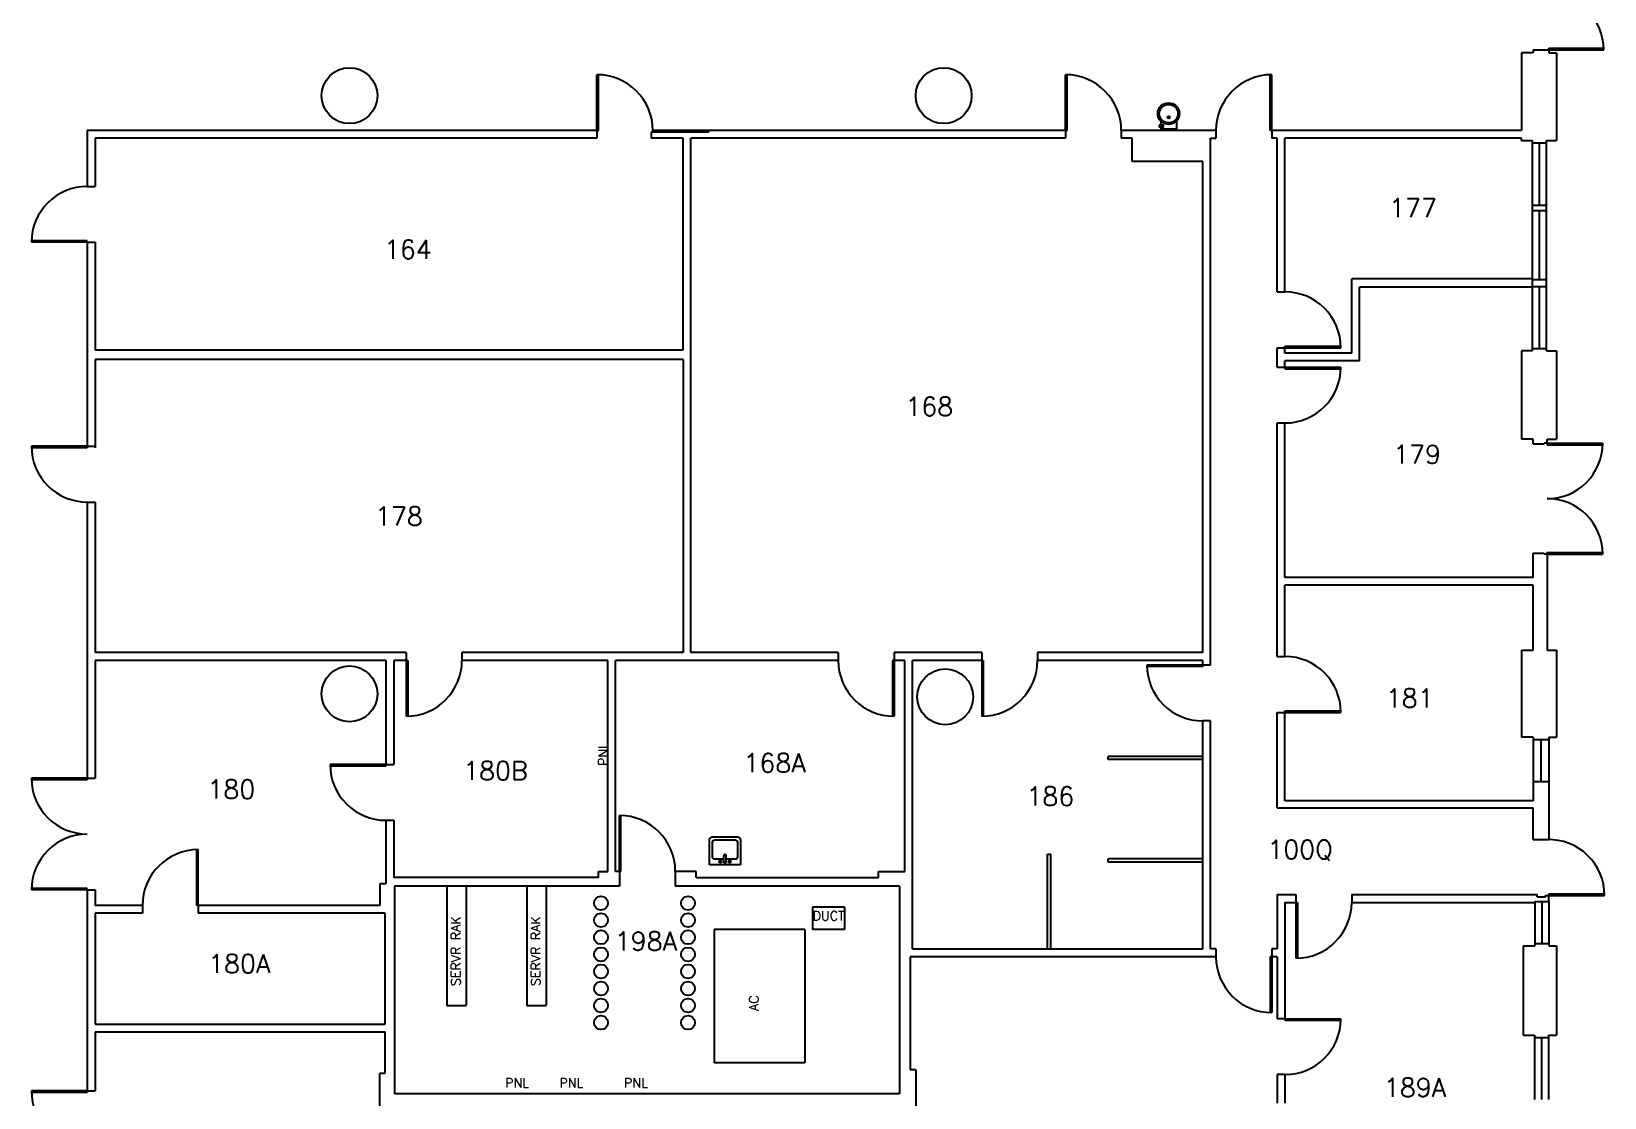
# Model space of a CAD drawing. Header units: inches. Extents: x -10292 to -5324, y 13582 to 17307.
# Drawn here: x -7120 to -6106, y 15179 to 15866 of the extents above; entities that cross this region are included whole.
import ezdxf
from ezdxf.enums import TextEntityAlignment as Align

# ---------------------------------------------------------------- set-up
doc = ezdxf.new("R2010")
doc.units = ezdxf.units.IN
doc.header["$MEASUREMENT"] = 0
doc.layers.get('0').update_dxf_attribs({"plot": 0})
for name, color, linetype in [('A-AREA-IDEN', 7, 'Continuous'), ('A-COLS', 1, 'Continuous'), ('A-DOOR', 3, 'Continuous'), ('A-EQPM', 9, 'Continuous'), ('A-FLOR-PFIX', 9, 'Continuous'), ('A-GLAZ', 5, 'Continuous'), ('A-WALL-FULL', 7, 'Continuous'), ('A-WALL-PRTN', 9, 'Continuous')]:
    doc.layers.add(name, color=color, linetype=linetype)
doc.layers.get('0').off()
doc.styles.add('SM_BLK_TEXT', font='TC-SIMP.SHX')
doc.styles.get("Standard").update_dxf_attribs({"font": 'romans.shx', "height": 12})

# ---------------------------------------------------------------- blocks, each defined once
blk = doc.blocks.new('SINKSQUARE')
at = {"layer": 'A-FLOR-PFIX'}
for p, q in [((-10, 0), (10, 0)), ((-0.8, -1.8), (-0.8, -5.8)), ((0.7, -1.8), (0.7, -5.8))]:
    blk.add_line(p, q, dxfattribs=at)
for points in [[(10, 0), (10, -16, -0.414214), (8, -18), (-8, -18, -0.414214), (-10, -16), (-10, 0)], [(0.7, -3.5), (6.5, -3.5, -0.414214), (8, -5), (8, -14.5, -0.414214), (6.5, -16), (-6.5, -16, -0.414214), (-8, -14.5), (-8, -5, -0.414214), (-6.5, -3.5), (-0.8, -3.5)]]:
    blk.add_lwpolyline(points, format="xyb", dxfattribs=at)
for centre in [(-3, -2), (3, -2)]:
    blk.add_circle(centre, 0.75, dxfattribs=at)
for centre, start, end in [((0, -1.8), 0, 180), ((0, -5.8), 180, 0)]:
    blk.add_arc(centre, 0.75, start, end, dxfattribs=at)
for tag, p in [('INFO_BLOCK_ID', (0, 0)), ('ROOM_NUMBER', (0, -9)), ('SM_DESCRIPTION', (0, -18)), ('COMMENT', (0, -36)), ('HEIGHT', (0, -27))]:
    blk.add_attdef(tag, text='', height=6).set_placement(p, align=Align.CENTER)
blk = doc.blocks.new('WATERFOUNTAIN')
at = {"layer": 'A-FLOR-PFIX'}
for p, q in [((-5, 5), (-5, 2.5)), ((-5, 1.3), (-5, 0)), ((5, 0), (-5, 0)), ((0.8, 7.6), (-0.7, 7.6)), ((0.1, 6.9), (0.1, 8.4)), ((5, 5), (5, 0))]:
    blk.add_line(p, q, dxfattribs=at)
blk.add_lwpolyline([(-6.1, 2.5), (-6.1, 1.3), (-3.3, 1.3), (-3.3, 2.5)], close=True, dxfattribs=at)
for centre, radius in [((0, 9.9), 7), ((0, 9.9), 6), ((-5.6, 1.9), 0.344), ((0.1, 7.6), 0.75)]:
    blk.add_circle(centre, radius, dxfattribs=at)
at = {"style": 'SM_BLK_TEXT'}
for tag, p in [('INFO_BLOCK_ID', (0, 0)), ('ROOM_NUMBER', (0, -9)), ('SM_DESCRIPTION', (0, -18)), ('COMMENT', (0, -36)), ('HEIGHT', (0, -27))]:
    blk.add_attdef(tag, text='', height=6, dxfattribs=at).set_placement(p, align=Align.CENTER)

msp = doc.modelspace()

# ---------------------------------------------------------------- linework, layer by layer
at = {"layer": 'A-COLS'}
for centre in [(-6914.8, 15824.3), (-6531.8, 15824.3), (-6914.8, 15438.7), (-6530.8, 15436.8)]:
    msp.add_circle(centre, 18, dxfattribs=at)
at = {"layer": 'A-DOOR'}
for p, q in [((-6141.8, 15853.8), (-6141.8, 15854.8)), ((-6141.8, 15854.8), (-6106.3, 15854.8)), ((-6141.8, 15853.8), (-6106.3, 15853.8)), ((-6755.3, 15801.8), (-6755.3, 15837.8)), ((-6754.3, 15801.8), (-6754.3, 15837.8)), ((-6453.3, 15801.8), (-6453.3, 15837.8)), ((-6452.3, 15801.8), (-6452.3, 15837.8)), ((-6321.3, 15801.8), (-6321.3, 15837.8)), ((-6320.3, 15801.8), (-6320.3, 15837.8)), ((-6755.3, 15801.8), (-6754.3, 15801.8)), ((-6683.3, 15801.8), (-6719.3, 15801.8)), ((-6719.3, 15801.8), (-6719.3, 15800.8)), ((-6683.3, 15800.8), (-6719.3, 15800.8)), ((-6683.3, 15801.8), (-6683.3, 15800.8)), ((-6453.3, 15801.8), (-6452.3, 15801.8)), ((-6320.3, 15801.8), (-6321.3, 15801.8)), ((-7083.8, 15730.8), (-7119.8, 15730.8)), ((-7083.8, 15729.8), (-7119.8, 15729.8)), ((-7083.8, 15729.8), (-7083.8, 15730.8)), ((-6311.8, 15661.8), (-6311.8, 15662.8)), ((-6311.8, 15662.8), (-6275.8, 15662.8)), ((-6311.8, 15661.8), (-6275.8, 15661.8)), ((-6311.8, 15649.3), (-6275.8, 15649.3)), ((-6311.8, 15649.3), (-6311.8, 15648.3)), ((-6311.8, 15648.3), (-6275.8, 15648.3)), ((-7083.8, 15598.3), (-7119.8, 15598.3)), ((-7083.8, 15597.3), (-7119.8, 15597.3)), ((-7083.8, 15598.3), (-7083.8, 15597.3)), ((-6142.8, 15600.3), (-6107.1, 15600.3)), ((-6142.8, 15600.3), (-6142.8, 15599.3)), ((-6142.8, 15599.3), (-6107.1, 15599.3)), ((-6142.8, 15528.8), (-6142.8, 15529.8)), ((-6142.8, 15529.8), (-6107.1, 15529.8)), ((-6142.8, 15528.8), (-6107.1, 15528.8)), ((-6878.3, 15460.3), (-6878.3, 15424.3)), ((-6878.3, 15460.3), (-6877.3, 15460.3)), ((-6877.3, 15460.3), (-6877.3, 15424.3)), ((-6563.8, 15460.3), (-6564.8, 15460.3)), ((-6564.8, 15460.3), (-6564.8, 15424.3)), ((-6563.8, 15460.3), (-6563.8, 15424.3)), ((-6507.3, 15460.3), (-6507.3, 15424.3)), ((-6507.3, 15460.3), (-6506.3, 15460.3)), ((-6506.3, 15460.3), (-6506.3, 15424.3)), ((-6364.8, 15457.3), (-6400.8, 15457.3)), ((-6364.8, 15456.3), (-6400.8, 15456.3)), ((-6364.8, 15457.3), (-6364.8, 15456.3)), ((-6311.8, 15426.8), (-6311.8, 15427.8)), ((-6311.8, 15427.8), (-6275.8, 15427.8)), ((-6311.8, 15426.8), (-6275.8, 15426.8)), ((-6891.3, 15393.2), (-6927.3, 15393.2)), ((-6891.3, 15393.2), (-6891.3, 15392.2)), ((-7083.8, 15384.3), (-7119.8, 15384.3)), ((-7083.8, 15383.3), (-7119.8, 15383.3)), ((-7083.8, 15384.3), (-7083.8, 15383.3)), ((-6891.3, 15392.2), (-6927.3, 15392.2)), ((-6740.8, 15324.3), (-6740.8, 15360.3)), ((-6739.8, 15324.3), (-6739.8, 15360.3)), ((-7013.3, 15302.3), (-7013.3, 15338.3)), ((-7012.3, 15302.3), (-7012.3, 15338.3)), ((-6740.8, 15324.3), (-6739.8, 15324.3)), ((-7083.8, 15313.3), (-7119.8, 15313.3)), ((-7083.8, 15312.3), (-7119.8, 15312.3)), ((-7083.8, 15312.3), (-7083.8, 15313.3)), ((-7012.3, 15302.3), (-7013.3, 15302.3)), ((-6304.8, 15304.3), (-6304.8, 15268.3)), ((-6304.8, 15304.3), (-6303.8, 15304.3)), ((-6303.8, 15304.3), (-6303.8, 15268.3)), ((-6141.8, 15308.8), (-6141.8, 15309.8)), ((-6141.8, 15309.8), (-6105.8, 15309.8)), ((-6141.8, 15308.8), (-6105.8, 15308.8)), ((-6320.3, 15269.3), (-6321.3, 15269.3)), ((-6321.3, 15269.3), (-6321.3, 15233.3)), ((-6320.3, 15269.3), (-6320.3, 15233.3)), ((-6311.8, 15229.3), (-6275.8, 15229.3)), ((-6311.8, 15229.3), (-6311.8, 15228.3)), ((-6311.8, 15228.3), (-6275.8, 15228.3)), ((-7083.8, 15182.8), (-7119.8, 15182.8)), ((-7083.8, 15181.8), (-7119.8, 15181.8)), ((-7083.8, 15182.8), (-7083.8, 15181.8))]:
    msp.add_line(p, q, dxfattribs=at)
for centre, radius, start, end in [((-6141.8, 15853.8), 35.5, 0, 90), ((-6755.3, 15801.8), 36, 0, 90), ((-6453.3, 15801.8), 36, 0, 90), ((-6320.3, 15801.8), 36, 90, 180), ((-7083.8, 15729.8), 36, 90, 180), ((-6311.8, 15661.8), 36, 0, 90), ((-6311.8, 15649.3), 36, 270, 0), ((-7083.8, 15598.3), 36, 180, 270), ((-6142.8, 15600.3), 35.8, 270, 0), ((-6142.8, 15528.8), 35.8, 0, 90), ((-6878.3, 15460.3), 36, 270, 0), ((-6563.8, 15460.3), 36, 180, 270), ((-6507.3, 15460.3), 36, 270, 0), ((-6364.8, 15457.3), 36, 180, 270), ((-6311.8, 15426.8), 36, 0, 90), ((-6891.3, 15393.2), 36, 180, 270), ((-7083.8, 15384.3), 36, 180, 270), ((-6740.8, 15324.3), 36, 0, 90), ((-7083.8, 15312.3), 36, 90, 180), ((-6141.8, 15308.8), 36, 0, 91.5918), ((-7012.3, 15302.3), 36, 90, 180), ((-6304.8, 15304.3), 36, 270, 0), ((-6320.3, 15269.3), 36, 180, 270), ((-6311.8, 15229.3), 36, 270, 0), ((-7083.8, 15182.8), 36, 180, 270)]:
    msp.add_arc(centre, radius, start, end, dxfattribs=at)
at = {"layer": 'A-EQPM'}
for p, q in [((-6852, 15314.8), (-6852, 15237.8)), ((-6839.5, 15314.8), (-6839.5, 15237.8)), ((-6800.5, 15314.8), (-6800.5, 15237.8)), ((-6788, 15314.8), (-6788, 15237.8)), ((-6595.8, 15301.3), (-6616.3, 15301.3)), ((-6616.3, 15301.3), (-6616.3, 15286.8)), ((-6595.8, 15301.3), (-6595.8, 15286.8)), ((-6679.8, 15286.8), (-6679.8, 15200.8)), ((-6621.3, 15286.8), (-6679.8, 15286.8)), ((-6621.3, 15286.8), (-6621.3, 15200.8)), ((-6595.8, 15286.8), (-6616.3, 15286.8)), ((-6852, 15237.8), (-6839.5, 15237.8)), ((-6800.5, 15237.8), (-6788, 15237.8)), ((-6621.3, 15200.8), (-6679.8, 15200.8))]:
    msp.add_line(p, q, dxfattribs=at)
for centre in [(-6752.7, 15303.8), (-6696.6, 15303.8), (-6752.7, 15292.8), (-6696.6, 15292.8), (-6752.7, 15281.8), (-6696.6, 15281.8), (-6752.7, 15270.8), (-6696.6, 15270.8), (-6752.7, 15259.8), (-6696.6, 15259.8), (-6752.7, 15248.8), (-6696.6, 15248.8), (-6752.7, 15237.8), (-6696.6, 15237.8), (-6752.7, 15226.8), (-6696.6, 15226.8)]:
    msp.add_circle(centre, 4.5, dxfattribs=at)
at = {"layer": 'A-GLAZ'}
for p, q in [((-6152.3, 15753.8), (-6152.3, 15793.8)), ((-6147.8, 15753.8), (-6147.8, 15793.8)), ((-6143.3, 15753.8), (-6143.3, 15793.8)), ((-6152.3, 15705.8), (-6152.3, 15750.3)), ((-6147.8, 15705.8), (-6147.8, 15750.3)), ((-6143.3, 15705.8), (-6143.3, 15750.3)), ((-6152.3, 15661.3), (-6152.3, 15701.3)), ((-6147.8, 15661.3), (-6147.8, 15701.3)), ((-6143.3, 15661.3), (-6143.3, 15701.3)), ((-6151.8, 15409.3), (-6151.8, 15382.3)), ((-6146.8, 15409.3), (-6146.8, 15382.3)), ((-6141.8, 15409.3), (-6141.8, 15382.3)), ((-6150.8, 15304.8), (-6150.8, 15277.8)), ((-6146.3, 15304.8), (-6146.3, 15277.8)), ((-6141.8, 15304.8), (-6141.8, 15277.8)), ((-6150.9, 15217.3), (-6150.9, 15177.3)), ((-6146.4, 15217.3), (-6146.4, 15177.3)), ((-6141.9, 15217.3), (-6141.9, 15177.3))]:
    msp.add_line(p, q, dxfattribs=at)
at = {"layer": 'A-WALL-FULL'}
for p, q in [((-6159.3, 15851.8), (-6159.3, 15801.8)), ((-6151.8, 15851.8), (-6159.3, 15851.8)), ((-6151.8, 15853.8), (-6151.8, 15851.8)), ((-6151.8, 15853.8), (-6141.8, 15853.8)), ((-6141.8, 15853.8), (-6141.8, 15851.8)), ((-6141.8, 15851.8), (-6136.8, 15851.8)), ((-6136.8, 15851.8), (-6136.8, 15795.3)), ((-7083.8, 15801.8), (-7083.8, 15765.8)), ((-6754.3, 15801.8), (-7083.8, 15801.8)), ((-6755.3, 15801.8), (-6755.3, 15796.8)), ((-6720.3, 15800.8), (-6720.3, 15796.8)), ((-6719.3, 15800.8), (-6720.3, 15800.8)), ((-6453.3, 15801.8), (-6684.3, 15801.8)), ((-6453.3, 15801.8), (-6453.3, 15796.8)), ((-6356.3, 15801.8), (-6417.3, 15801.8)), ((-6417.3, 15801.8), (-6417.3, 15796.8)), ((-6356.3, 15801.8), (-6356.3, 15796.8)), ((-6159.3, 15801.8), (-6320.3, 15801.8)), ((-6320.3, 15801.8), (-6320.3, 15796.8)), ((-7078.8, 15796.8), (-7078.8, 15765.8)), ((-6755.3, 15796.8), (-7078.8, 15796.8)), ((-6699.8, 15796.8), (-6720.3, 15796.8)), ((-6699.8, 15660.3), (-6699.8, 15796.8)), ((-6453.3, 15796.8), (-6694.8, 15796.8)), ((-6694.8, 15465.3), (-6694.8, 15796.8)), ((-6410.3, 15796.8), (-6417.3, 15796.8)), ((-6410.3, 15781.8), (-6410.3, 15796.8)), ((-6359.8, 15796.8), (-6356.3, 15796.8)), ((-6359.8, 15457.3), (-6359.8, 15796.8)), ((-6316.8, 15796.8), (-6320.3, 15796.8)), ((-6316.8, 15697.8), (-6316.8, 15796.8)), ((-6159.3, 15796.8), (-6311.8, 15796.8)), ((-6311.8, 15697.8), (-6311.8, 15796.8)), ((-6159.3, 15795.3), (-6159.3, 15796.8)), ((-6159.3, 15795.3), (-6152.3, 15795.3)), ((-6152.3, 15793.8), (-6152.3, 15795.3)), ((-6152.3, 15793.8), (-6143.3, 15793.8)), ((-6143.3, 15793.8), (-6143.3, 15795.3)), ((-6143.3, 15795.3), (-6136.8, 15795.3)), ((-6364.8, 15781.8), (-6410.3, 15781.8)), ((-6364.8, 15465.3), (-6364.8, 15781.8)), ((-7083.8, 15765.8), (-7078.8, 15765.8)), ((-6152.3, 15753.8), (-6143.3, 15753.8)), ((-6152.3, 15750.3), (-6152.3, 15753.8)), ((-6152.3, 15750.3), (-6143.3, 15750.3)), ((-6143.3, 15750.3), (-6143.3, 15753.8)), ((-7083.8, 15729.8), (-7083.8, 15597.3)), ((-7083.8, 15729.8), (-7078.8, 15729.8)), ((-7078.8, 15729.8), (-7078.8, 15660.3)), ((-6316.8, 15697.8), (-6311.8, 15697.8)), ((-6268.8, 15658.3), (-6268.8, 15706.3)), ((-6152.3, 15706.3), (-6268.8, 15706.3)), ((-6152.3, 15700.8), (-6263.8, 15700.8)), ((-6263.8, 15653.3), (-6263.8, 15700.8)), ((-6152.3, 15705.8), (-6143.3, 15705.8)), ((-6152.3, 15701.3), (-6152.3, 15705.8)), ((-6152.3, 15701.3), (-6143.3, 15701.3)), ((-6143.3, 15701.3), (-6143.3, 15705.8)), ((-6699.8, 15660.3), (-7078.8, 15660.3)), ((-6316.8, 15661.8), (-6311.8, 15661.8)), ((-6316.8, 15649.3), (-6316.8, 15661.8)), ((-6311.8, 15658.3), (-6311.8, 15661.8)), ((-6268.8, 15658.3), (-6311.8, 15658.3)), ((-6159.3, 15659.8), (-6159.3, 15602.8)), ((-6152.3, 15659.8), (-6159.3, 15659.8)), ((-6152.3, 15659.8), (-6152.3, 15661.3)), ((-6152.3, 15661.3), (-6143.3, 15661.3)), ((-6143.3, 15659.8), (-6143.3, 15661.3)), ((-6143.3, 15659.8), (-6136.8, 15659.8)), ((-6136.8, 15659.8), (-6136.8, 15602.8)), ((-6699.8, 15654.3), (-7078.8, 15654.3)), ((-7078.8, 15654.3), (-7078.8, 15597.3)), ((-6699.8, 15654.3), (-6699.8, 15465.3)), ((-6316.8, 15649.3), (-6311.8, 15649.3)), ((-6311.8, 15649.3), (-6311.8, 15653.3)), ((-6263.8, 15653.3), (-6311.8, 15653.3)), ((-6316.8, 15613.3), (-6311.8, 15613.3)), ((-6316.8, 15462.8), (-6316.8, 15613.3)), ((-6311.8, 15513.8), (-6311.8, 15613.3)), ((-7083.8, 15598.3), (-7078.8, 15598.3)), ((-6151.8, 15602.8), (-6159.3, 15602.8)), ((-6151.8, 15599.8), (-6151.8, 15602.8)), ((-6151.8, 15599.8), (-6144.8, 15599.8)), ((-6142.8, 15600.3), (-6144.8, 15600.3)), ((-6144.8, 15600.3), (-6144.8, 15599.8)), ((-6142.8, 15602.8), (-6136.8, 15602.8)), ((-6142.8, 15600.3), (-6142.8, 15602.8)), ((-7083.8, 15562.3), (-7083.8, 15384.3)), ((-7083.8, 15562.3), (-7078.8, 15562.3)), ((-7078.8, 15562.3), (-7078.8, 15465.3)), ((-6151.8, 15513.8), (-6151.8, 15529.3)), ((-6151.8, 15529.3), (-6144.8, 15529.3)), ((-6144.8, 15528.8), (-6144.8, 15529.3)), ((-6142.8, 15528.8), (-6144.8, 15528.8)), ((-6142.8, 15528.8), (-6142.8, 15466.8)), ((-6151.8, 15513.8), (-6311.8, 15513.8)), ((-6311.8, 15462.8), (-6311.8, 15508.8)), ((-6151.8, 15508.8), (-6311.8, 15508.8)), ((-6151.8, 15466.8), (-6151.8, 15508.8)), ((-6878.3, 15465.3), (-7078.8, 15465.3)), ((-6878.3, 15465.3), (-6878.3, 15460.3)), ((-6699.8, 15465.3), (-6842.3, 15465.3)), ((-6842.3, 15465.3), (-6842.3, 15460.3)), ((-6599.8, 15465.3), (-6694.8, 15465.3)), ((-6599.8, 15465.3), (-6599.8, 15460.3)), ((-6563.8, 15465.3), (-6563.8, 15460.3)), ((-6507.3, 15465.3), (-6563.8, 15465.3)), ((-6507.3, 15465.3), (-6507.3, 15460.3)), ((-6364.8, 15465.3), (-6471.3, 15465.3)), ((-6471.3, 15465.3), (-6471.3, 15460.3)), ((-6159.3, 15466.8), (-6151.8, 15466.8)), ((-6159.3, 15466.8), (-6159.3, 15410.8)), ((-6142.8, 15466.8), (-6136.8, 15466.8)), ((-6136.8, 15466.8), (-6136.8, 15410.8)), ((-6891.3, 15460.3), (-7078.8, 15460.3)), ((-7078.8, 15460.3), (-7078.8, 15384.3)), ((-6891.3, 15460.3), (-6891.3, 15393.2)), ((-6878.3, 15460.3), (-6886.3, 15460.3)), ((-6886.3, 15460.3), (-6886.3, 15393.2)), ((-6748.3, 15460.3), (-6842.3, 15460.3)), ((-6748.3, 15324.3), (-6748.3, 15460.3)), ((-6599.8, 15460.3), (-6743.3, 15460.3)), ((-6743.3, 15324.3), (-6743.3, 15460.3)), ((-6556.8, 15460.3), (-6563.8, 15460.3)), ((-6556.8, 15324.3), (-6556.8, 15460.3)), ((-6507.3, 15460.3), (-6551.8, 15460.3)), ((-6551.8, 15274.3), (-6551.8, 15460.3)), ((-6364.8, 15460.3), (-6471.3, 15460.3)), ((-6364.8, 15457.3), (-6364.8, 15460.3)), ((-6359.8, 15457.3), (-6364.8, 15457.3)), ((-6316.8, 15462.8), (-6311.8, 15462.8)), ((-6316.8, 15365.3), (-6316.8, 15426.8)), ((-6316.8, 15426.8), (-6311.8, 15426.8)), ((-6311.8, 15369.8), (-6311.8, 15426.8)), ((-6364.8, 15274.3), (-6364.8, 15421.3)), ((-6359.8, 15421.3), (-6364.8, 15421.3)), ((-6359.8, 15274.3), (-6359.8, 15421.3)), ((-6151.8, 15410.8), (-6159.3, 15410.8)), ((-6151.8, 15410.8), (-6151.8, 15409.3)), ((-6151.8, 15409.3), (-6141.8, 15409.3)), ((-6141.8, 15410.8), (-6141.8, 15409.3)), ((-6141.8, 15410.8), (-6136.8, 15410.8)), ((-6891.3, 15393.2), (-6886.3, 15393.2)), ((-7083.8, 15384.3), (-7078.8, 15384.3)), ((-6151.8, 15382.3), (-6151.8, 15369.8)), ((-6151.8, 15382.3), (-6141.8, 15382.3)), ((-6141.8, 15382.3), (-6141.8, 15344.8)), ((-6316.8, 15365.3), (-6151.8, 15365.3)), ((-6151.8, 15369.8), (-6311.8, 15369.8)), ((-6151.8, 15344.8), (-6151.8, 15365.3)), ((-6891.3, 15357.2), (-6891.3, 15316.2)), ((-6891.3, 15357.2), (-6886.3, 15357.2)), ((-6886.3, 15357.2), (-6886.3, 15320.3)), ((-6151.8, 15344.8), (-6141.8, 15344.8)), ((-6754.3, 15320.3), (-6754.3, 15324.3)), ((-6754.3, 15324.3), (-6748.3, 15324.3)), ((-6740.8, 15324.3), (-6743.3, 15324.3)), ((-6740.8, 15324.3), (-6740.8, 15314.8)), ((-6691.3, 15324.3), (-6704.8, 15324.3)), ((-6704.8, 15324.3), (-6704.8, 15314.8)), ((-6691.3, 15320.3), (-6691.3, 15324.3)), ((-6573.8, 15320.3), (-6573.8, 15324.3)), ((-6573.8, 15324.3), (-6556.8, 15324.3)), ((-7083.8, 15312.3), (-7083.8, 15182.8)), ((-7083.8, 15312.3), (-7078.8, 15312.3)), ((-7078.8, 15312.3), (-7078.8, 15302.3)), ((-6891.3, 15316.2), (-6895.3, 15316.2)), ((-6895.3, 15316.2), (-6895.3, 15302.3)), ((-6754.3, 15320.3), (-6886.3, 15320.3)), ((-6740.8, 15314.8), (-6885.8, 15314.8)), ((-6885.8, 15314.8), (-6885.8, 15180.8)), ((-6560.3, 15314.8), (-6704.8, 15314.8)), ((-6691.3, 15320.3), (-6573.8, 15320.3)), ((-6560.3, 15314.8), (-6560.3, 15180.8)), ((-7048.3, 15302.3), (-7078.8, 15302.3)), ((-7048.3, 15302.3), (-7048.3, 15297.3)), ((-6895.3, 15302.3), (-7012.3, 15302.3)), ((-7012.3, 15302.3), (-7012.3, 15297.3)), ((-6316.8, 15309.3), (-6316.8, 15274.3)), ((-6316.8, 15309.3), (-6304.8, 15309.3)), ((-6311.8, 15304.3), (-6304.8, 15304.3)), ((-6311.8, 15304.3), (-6311.8, 15229.3)), ((-6304.8, 15309.3), (-6304.8, 15304.3)), ((-6268.8, 15309.3), (-6149.3, 15309.3)), ((-6268.8, 15309.3), (-6268.8, 15304.3)), ((-6268.8, 15304.3), (-6150.8, 15304.3)), ((-6150.8, 15304.8), (-6141.8, 15304.8)), ((-6149.3, 15307.8), (-6149.3, 15309.3)), ((-6149.3, 15307.8), (-6143.8, 15307.8)), ((-6143.8, 15307.8), (-6143.8, 15308.8)), ((-6143.8, 15308.8), (-6141.8, 15308.8)), ((-6141.8, 15304.8), (-6141.8, 15308.8)), ((-7048.3, 15297.3), (-7078.8, 15297.3)), ((-7078.8, 15297.3), (-7078.8, 15225.8)), ((-6891.8, 15297.3), (-7012.3, 15297.3)), ((-6891.8, 15225.8), (-6891.8, 15297.3)), ((-6551.8, 15274.3), (-6364.8, 15274.3)), ((-6356.3, 15274.3), (-6359.8, 15274.3)), ((-6356.3, 15274.3), (-6356.3, 15269.3)), ((-6316.8, 15274.3), (-6320.3, 15274.3)), ((-6320.3, 15274.3), (-6320.3, 15269.3)), ((-6158.3, 15276.3), (-6158.3, 15218.8)), ((-6158.3, 15276.3), (-6150.8, 15276.3)), ((-6150.8, 15277.8), (-6150.8, 15276.3)), ((-6150.8, 15277.8), (-6141.8, 15277.8)), ((-6141.8, 15277.8), (-6141.8, 15276.3)), ((-6141.8, 15276.3), (-6136.8, 15276.3)), ((-6136.8, 15276.3), (-6136.8, 15218.8)), ((-6356.3, 15269.3), (-6553.3, 15269.3)), ((-6553.3, 15269.3), (-6553.3, 15196.3)), ((-6316.8, 15269.3), (-6320.3, 15269.3)), ((-6316.8, 15269.3), (-6316.8, 15229.3)), ((-7078.8, 15225.8), (-6891.8, 15225.8)), ((-7078.8, 15220.8), (-7078.8, 15182.8)), ((-7078.8, 15220.8), (-6891.8, 15220.8)), ((-6891.8, 15194.3), (-6891.8, 15220.8)), ((-6311.8, 15229.3), (-6316.8, 15229.3)), ((-6158.3, 15218.8), (-6150.9, 15218.8)), ((-6150.9, 15218.8), (-6150.9, 15217.3)), ((-6150.9, 15217.3), (-6141.9, 15217.3)), ((-6141.9, 15218.8), (-6141.9, 15217.3)), ((-6141.9, 15218.8), (-6136.8, 15218.8)), ((-6895.3, 15170.3), (-6895.3, 15194.3)), ((-6895.3, 15194.3), (-6891.8, 15194.3)), ((-6549.8, 15196.3), (-6553.3, 15196.3)), ((-6549.8, 15196.3), (-6549.8, 15139.3)), ((-6311.8, 15193.3), (-6316.8, 15193.3)), ((-6316.8, 15193.3), (-6316.8, 15174.8)), ((-6311.8, 15193.3), (-6311.8, 15174.8)), ((-7083.8, 15182.8), (-7078.8, 15182.8)), ((-6560.3, 15180.8), (-6885.8, 15180.8))]:
    msp.add_line(p, q, dxfattribs=at)
at = {"layer": 'A-WALL-PRTN'}
for p, q in [((-6364.8, 15398.3), (-6425.8, 15398.3)), ((-6425.8, 15396.3), (-6425.8, 15398.3)), ((-6364.8, 15396.3), (-6425.8, 15396.3)), ((-6464.8, 15335.3), (-6462.8, 15335.3)), ((-6464.8, 15274.3), (-6464.8, 15335.3)), ((-6462.8, 15274.3), (-6462.8, 15335.3)), ((-6425.8, 15330.3), (-6425.8, 15332.3)), ((-6364.8, 15332.3), (-6425.8, 15332.3)), ((-6364.8, 15330.3), (-6425.8, 15330.3))]:
    msp.add_line(p, q, dxfattribs=at)

# ---------------------------------------------------------------- block references
at = {"layer": 'A-FLOR-PFIX'}
msp.add_blockref('WATERFOUNTAIN', (-6386.8, 15802.8), dxfattribs=at)
at = {"layer": 'A-FLOR-PFIX', "rotation": 180}
msp.add_blockref('SINKSQUARE', (-6672.8, 15328.6), dxfattribs=at)

# ---------------------------------------------------------------- texts
at = {"layer": 'A-AREA-IDEN', "char_height": 12, "attachment_point": 5}
for s, insert in [('177', (-6229.3, 15752)), ('164', (-6877.2, 15725.2)), ('168', (-6541.1, 15623.9)), ('179', (-6226.7, 15593.1)), ('178', (-6883, 15553.2)), ('181', (-6231.4, 15436)), ('180B', (-6820.7, 15389.2)), ('168A', (-6640.8, 15394.2)), ('180', (-6991, 15377.2)), ('186', (-6463.1, 15372.7)), ('100Q', (-6302.1, 15337.8)), ('198A', (-6723.8, 15279.3)), ('180A', (-6985.9, 15264.8)), ('189A', (-6228, 15185))]:
    msp.add_mtext(s, dxfattribs=dict(at, insert=insert))
at = {"layer": 'A-EQPM'}
for s, p in [('PNL', (-6748.3, 15392.3)), ('SERVR RAK', (-6843.3, 15250.4)), ('SERVR RAK', (-6791.8, 15250.4)), ('AC', (-6651.2, 15234.4))]:
    msp.add_text(s, height=6, rotation=90, dxfattribs=at).set_placement(p)
for s, p in [('DUCT', (-6616.3, 15292.7)), ('PNL', (-6814.5, 15184.9)), ('PNL', (-6779.5, 15184.9)), ('PNL', (-6737.9, 15184.9))]:
    msp.add_text(s, height=6, dxfattribs=at).set_placement(p)

doc.saveas('drawing.dxf')
